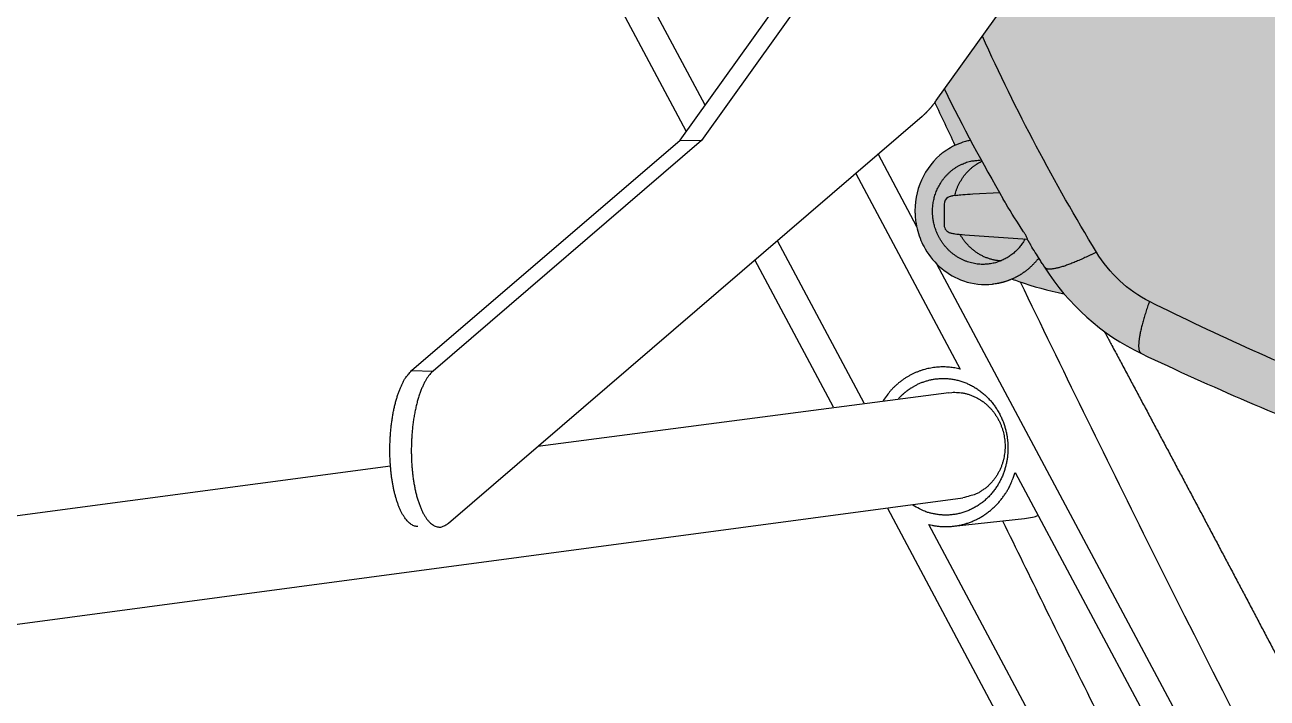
# Model space of a CAD drawing. Header units: millimetres. Extents: x 8076 to 10926, y 4783 to 8520.
# Drawn here: x 10153.1 to 10240.4, y 7176.2 to 7223.5 of the extents above; entities that cross this region are included whole.
import ezdxf

# ---------------------------------------------------------------- set-up
doc = ezdxf.new("R2010")
doc.units = ezdxf.units.MM

# ---------------------------------------------------------------- blocks, each defined once
blk = doc.blocks.new('149221')
at = {"linetype": 'Continuous', "true_color": 0xffa200}
h = blk.add_hatch(color=40, dxfattribs=at)
h.dxf.hatch_style = 1
edge = h.paths.add_edge_path()
edge.add_spline(control_points=[(334.23, -48.05), (334.389, -46.956), (334.845, -43.89), (335.35, -39.838), (337.006, -36.654), (337.938, -35.421), (338.324, -34.912)], knot_values=[0, 0, 0, 0, 3.316296, 9.331221, 12.051584, 13.967111, 13.967111, 13.967111, 13.967111], degree=3, periodic=0)
edge.add_line((338.324, -34.912), (341.494, -35.3))
edge.add_line((341.494, -35.3), (348.525, -36.156))
edge.add_line((348.525, -36.156), (354.696, -36.903))
edge.add_line((354.696, -36.903), (356.527, -37.124))
edge.add_line((356.527, -37.124), (359.064, -37.429))
edge.add_line((359.064, -37.429), (360.358, -37.58))
edge.add_line((360.358, -37.58), (366.586, -38.329))
edge.add_line((366.586, -38.329), (371.707, -38.939))
edge.add_line((371.707, -38.939), (378.772, -39.776))
edge.add_line((378.772, -39.776), (416.636, -44.167))
edge.add_line((416.636, -44.167), (424.659, -45.078))
edge.add_line((424.659, -45.078), (426.281, -45.161))
edge.add_line((426.281, -45.161), (427.838, -45.027))
edge.add_line((427.838, -45.027), (428.916, -44.81))
edge.add_line((428.916, -44.81), (437.564, -43.667))
edge.add_spline(control_points=[(437.563, -43.667), (439.189, -43.214), (441.154, -42.241), (443.346, -40.252), (444.437, -38.928), (445.074, -37.817), (445.287, -37.445)], knot_values=[0, 0, 0, 0, 5.064414, 6.325763, 8.876672, 10.163592, 10.163592, 10.163592, 10.163592], degree=3, periodic=0)
edge.add_line((445.296, -37.43), (441.211, -37.971))
edge.add_line((441.211, -37.971), (436.254, -38.626))
edge.add_spline(control_points=[(436.254, -38.626), (436.016, -38.667), (435.494, -38.75), (434.254, -38.654), (432.869, -37.837), (432.016, -36.57), (431.681, -35.331), (431.737, -34.122), (432.136, -33.085), (432.61, -32.467), (433.048, -32.021), (433.491, -31.696), (433.978, -31.451), (434.335, -31.319), (434.598, -31.257), (434.754, -31.22), (434.867, -31.204), (434.904, -31.199)], knot_values=[0, 0, 0, 0, 0.459492, 1.579479, 3.677085, 5.002253, 6.076581, 7.478588, 8.557654, 9.354811, 9.798094, 10.431077, 10.991979, 11.42801, 11.569921, 11.800419, 11.911282, 11.911282, 11.911282, 11.911282], degree=3, periodic=0)
edge.add_line((434.899, -31.2), (437.306, -30.88))
edge.add_line((437.306, -30.88), (439.591, -30.576))
edge.add_line((439.591, -30.576), (439.81, -28.317))
edge.add_line((439.81, -28.317), (440.375, -21.536))
edge.add_line((440.375, -21.536), (440.458, -20.359))
edge.add_line((440.458, -20.359), (440.541, -19.121))
edge.add_line((440.541, -19.121), (448.837, -20.177))
edge.add_spline(control_points=[(448.837, -20.177), (449.335, -16.168), (450.461, -4.372), (450.539, 11.311), (449.321, 22.831), (448.924, 26.585)], knot_values=[0, 0, 0, 0, 12.116371, 35.543181, 46.865157, 46.865157, 46.865157, 46.865157], degree=3, periodic=0)
edge.add_line((448.924, 26.585), (440.358, 25.81))
edge.add_line((440.358, 25.81), (440.279, 26.868))
edge.add_line((440.279, 26.868), (440.148, 28.529))
edge.add_line((440.148, 28.529), (437.236, 28.142))
edge.add_line((437.236, 28.142), (436.039, 27.984))
edge.add_spline(control_points=[(436.039, 27.984), (435.887, 27.957), (435.364, 27.891), (434.124, 27.987), (432.739, 28.803), (431.886, 30.07), (431.551, 31.309), (431.607, 32.519), (432.006, 33.555), (432.48, 34.173), (432.917, 34.62), (433.361, 34.945), (433.847, 35.189), (434.205, 35.321), (434.467, 35.383), (434.624, 35.42), (434.737, 35.436), (434.773, 35.441)], knot_values=[0, 0, 0, 0, 0.459492, 1.579479, 3.677085, 5.002253, 6.076581, 7.478588, 8.557654, 9.354811, 9.798094, 10.431077, 10.991979, 11.42801, 11.569921, 11.800419, 11.911282, 11.911282, 11.911282, 11.911282], degree=3, periodic=0)
edge.add_line((434.773, 35.441), (437.191, 35.763))
edge.add_line((437.191, 35.763), (439.446, 36.063))
edge.add_spline(control_points=[(439.446, 36.063), (439.36, 36.904), (439.215, 38.138), (439.085, 39.426), (438.987, 40.065), (438.94, 40.376), (438.983, 40.681), (439.022, 40.796), (439.062, 40.854), (439.079, 40.87), (439.096, 40.887), (439.117, 40.9), (439.139, 40.907), (439.148, 40.91)], knot_values=[0, 0, 0, 0, 2.538509, 3.728894, 3.878974, 4.480976, 4.655309, 4.801837, 4.838762, 4.865516, 4.870649, 4.910876, 4.939036, 4.939036, 4.939036, 4.939036], degree=3, periodic=0)
edge.add_line((439.148, 40.91), (440.319, 41.19))
edge.add_line((440.319, 41.19), (441.937, 41.337))
edge.add_line((441.937, 41.337), (446.367, 41.737))
edge.add_spline(control_points=[(446.367, 41.737), (446.237, 42.2), (445.76, 43.815), (444.406, 46.288), (441.77, 49.151), (438.724, 50.856), (435.999, 51.453), (434.588, 51.508), (432.75, 51.468), (430.969, 51.482), (429.392, 51.407), (428.978, 51.387)], knot_values=[0, 0, 0, 0, 1.440982, 5.047979, 8.330405, 13.027428, 15.226579, 16.64694, 17.251758, 20.7426, 21.987384, 21.987384, 21.987384, 21.987384], degree=3, periodic=0)
edge.add_line((428.978, 51.387), (396.458, 48.446))
edge.add_line((396.458, 48.446), (382.008, 47.139))
edge.add_line((382.008, 47.139), (373.756, 46.392))
edge.add_line((373.756, 46.392), (363.038, 45.422))
edge.add_line((363.038, 45.422), (349.65, 44.211))
edge.add_line((349.65, 44.211), (334.14, 42.808))
edge.add_line((334.14, 42.808), (332.509, 42.661))
edge.add_line((332.509, 42.661), (319.779, 41.508))
edge.add_line((319.779, 41.508), (301.534, 39.858))
edge.add_line((301.534, 39.858), (284.66, 38.331))
edge.add_line((284.66, 38.331), (282.872, 37.878))
edge.add_line((282.872, 37.878), (275.797, 36.085))
edge.add_line((275.797, 36.085), (273.499, 35.502))
edge.add_line((273.499, 35.502), (273.283, 35.447))
edge.add_line((273.283, 35.447), (272.997, 35.418))
edge.add_line((272.997, 35.418), (272.713, 35.383))
edge.add_line((272.713, 35.383), (275.958, 31.732))
edge.add_line((275.958, 31.732), (277.835, 29.62))
edge.add_line((277.835, 29.62), (280.177, 26.986))
edge.add_line((280.177, 26.986), (284.356, 22.253))
edge.add_line((284.356, 22.253), (284.79, 21.469))
edge.add_line((284.79, 21.469), (285.121, 20.593))
edge.add_line((285.121, 20.593), (285.547, 18.72))
edge.add_line((285.547, 18.72), (285.662, 17.821))
edge.add_line((285.662, 17.821), (285.757, 16.03))
edge.add_line((285.757, 16.03), (285.763, 13.209))
edge.add_line((285.763, 13.209), (284.267, 13.01))
edge.add_line((284.267, 13.01), (284.275, 9.019))
edge.add_line((284.275, 9.019), (288.099, 9.528))
edge.add_line((288.099, 9.528), (291.922, 10.036))
edge.add_line((291.922, 10.036), (289.956, 8.857))
edge.add_line((289.956, 8.857), (289.691, 8.577))
edge.add_line((289.691, 8.577), (289.596, 8.203))
edge.add_line((289.596, 8.203), (289.579, 5.869))
edge.add_line((289.579, 5.869), (289.585, 1.554))
edge.add_line((289.585, 1.554), (289.605, -0.427))
edge.add_line((289.605, -0.427), (289.702, -0.805))
edge.add_line((289.702, -0.805), (289.967, -1.092))
edge.add_line((289.967, -1.092), (291.278, -1.917))
edge.add_line((291.278, -1.917), (284.299, -2.845))
edge.add_line((284.299, -2.845), (284.306, -6.608))
edge.add_line((284.306, -6.608), (285.803, -6.636))
edge.add_line((285.803, -6.636), (285.696, -7.699))
edge.add_line((285.696, -7.699), (285.699, -8.975))
edge.add_line((285.699, -8.975), (285.704, -11.432))
edge.add_line((285.704, -11.432), (285.38, -13.443))
edge.add_line((285.38, -13.443), (285.012, -14.75))
edge.add_line((285.012, -14.75), (284.762, -15.392))
edge.add_line((284.762, -15.392), (284.389, -16.12))
edge.add_line((284.389, -16.12), (283.697, -17.108))
edge.add_line((283.697, -17.108), (281.128, -20.698))
edge.add_line((281.128, -20.698), (276.178, -27.614))
edge.add_line((276.178, -27.614), (273.503, -31.352))
edge.add_line((273.503, -31.352), (272.842, -32.273))
edge.add_line((272.842, -32.273), (274.267, -35.291))
edge.add_spline(control_points=[(274.267, -35.291), (273.628, -35.713), (272.039, -36.763), (271.321, -39.153), (271.586, -41.646), (272.94, -44.25), (275.933, -45.323), (277.745, -44.908), (278.181, -44.718), (278.267, -44.685)], knot_values=[0, 0, 0, 0, 2.259943, 5.619258, 6.713979, 9.794593, 13.883833, 15.038003, 15.312139, 15.312139, 15.312139, 15.312139], degree=3, periodic=0)
edge.add_line((278.267, -44.685), (280.069, -45.273))
edge.add_line((280.069, -45.273), (281.913, -45.716))
edge.add_line((281.913, -45.716), (283.526, -47.37))
edge.add_line((283.526, -47.37), (285.338, -48.775))
edge.add_line((285.338, -48.775), (287.354, -49.921))
edge.add_line((287.354, -49.921), (294.801, -53.288))
edge.add_line((294.801, -53.288), (302.375, -56.363))
edge.add_line((302.375, -56.363), (307.551, -58.277))
edge.add_line((307.551, -58.277), (309.056, -58.665))
edge.add_line((309.056, -58.665), (310.606, -58.781))
edge.add_line((310.606, -58.781), (310.982, -58.766))
edge.add_line((310.982, -58.766), (312.319, -58.745))
edge.add_line((312.319, -58.745), (312.966, -58.735))
edge.add_line((312.966, -58.735), (315.112, -58.702))
edge.add_line((315.112, -58.702), (316.253, -58.684))
edge.add_line((316.253, -58.684), (317.573, -58.663))
edge.add_line((317.573, -58.663), (318.778, -58.645))
edge.add_line((318.778, -58.645), (319.223, -58.611))
edge.add_line((319.223, -58.611), (319.951, -58.506))
edge.add_line((319.951, -58.506), (321.024, -58.201))
edge.add_spline(control_points=[(321.024, -58.201), (322.599, -57.816), (324.878, -57.193), (328.113, -56.498), (330.571, -55.462), (332.257, -53.746), (333.489, -51.751), (334.108, -49.926), (334.2, -48.515), (334.23, -48.05)], knot_values=[0, 0, 0, 0, 4.863787, 7.08245, 9.93457, 12.717024, 14.126276, 16.967024, 18.364566, 18.364566, 18.364566, 18.364566], degree=3, periodic=0)
edge = h.paths.add_edge_path(flags=16)
edge.add_spline(control_points=[(316, -23.379), (315.837, -23.401), (315.326, -23.474), (314.089, -23.433), (312.746, -22.738), (311.796, -21.332), (311.357, -20.247), (311.352, -18.863), (311.895, -17.768), (312.327, -17.106), (312.833, -16.686), (313.297, -16.376), (313.796, -16.141), (314.127, -16.033), (314.423, -15.962), (314.585, -15.94), (314.699, -15.929), (314.735, -15.924)], knot_values=[0, 0, 0, 0, 0.459492, 1.579479, 3.677085, 5.002253, 6.076581, 7.478588, 8.557654, 9.354811, 9.798094, 10.431077, 10.991979, 11.42801, 11.569921, 11.800419, 11.911282, 11.911282, 11.911282, 11.911282], degree=3, periodic=0)
edge.add_line((314.735, -15.924), (329.81, -13.917))
edge.add_spline(control_points=[(329.81, -13.917), (329.982, -13.772), (330.321, -13.487), (330.903, -13.156), (331.548, -12.897), (332.188, -12.758), (332.819, -12.711), (333.454, -12.75), (334.088, -12.898), (334.79, -13.192), (335.443, -13.642), (336.342, -14.543), (336.958, -15.878), (337.054, -17.396), (336.889, -18.642), (336.381, -19.731), (335.668, -20.706), (334.741, -21.441), (333.686, -21.927), (332.534, -22.102), (331.37, -21.972), (330.674, -21.634), (330.341, -21.473)], knot_values=[0, 0, 0, 0, 0.673401, 1.325552, 1.998362, 2.753695, 3.278628, 3.891621, 4.655983, 5.21823, 6.167649, 7.013448, 9.020712, 10.38987, 11.545293, 12.751228, 13.951417, 15.141404, 16.258242, 17.397534, 18.59906, 19.704611, 19.704611, 19.704611, 19.704611], degree=3, periodic=0)
edge.add_line((330.341, -21.473), (326.306, -22.009))
edge.add_line((326.306, -22.009), (318.663, -23.025))
edge.add_line((318.663, -23.025), (316.504, -23.312))
edge.add_line((316.504, -23.312), (316, -23.379))
h.paths.add_polyline_path([(317.098, 4.313, -1), (324.809, 4.313, -1)], flags=16)
edge = h.paths.add_edge_path(flags=16)
edge.add_spline(control_points=[(316.381, 17.164), (316.218, 17.142), (315.706, 17.069), (314.47, 17.11), (313.126, 17.805), (312.176, 19.212), (311.738, 20.297), (311.732, 21.68), (312.275, 22.775), (312.707, 23.437), (313.213, 23.857), (313.678, 24.167), (314.176, 24.402), (314.507, 24.51), (314.803, 24.581), (314.966, 24.604), (315.079, 24.614), (315.116, 24.619)], knot_values=[0, 0, 0, 0, 0.459492, 1.579479, 3.677085, 5.002253, 6.076581, 7.478588, 8.557654, 9.354811, 9.798094, 10.431077, 10.991979, 11.42801, 11.569921, 11.800419, 11.911282, 11.911282, 11.911282, 11.911282], degree=3, periodic=0)
edge.add_line((315.116, 24.619), (330.191, 26.627))
edge.add_spline(control_points=[(330.191, 26.627), (330.363, 26.771), (330.701, 27.057), (331.283, 27.388), (331.929, 27.646), (332.569, 27.785), (333.199, 27.832), (333.834, 27.793), (334.468, 27.646), (335.17, 27.351), (335.824, 26.902), (336.723, 26.001), (337.338, 24.665), (337.434, 23.147), (337.269, 21.901), (336.761, 20.813), (336.048, 19.837), (335.121, 19.103), (334.066, 18.617), (332.915, 18.441), (331.75, 18.572), (331.055, 18.909), (330.721, 19.071)], knot_values=[0, 0, 0, 0, 0.673401, 1.325552, 1.998362, 2.753695, 3.278628, 3.891621, 4.655983, 5.21823, 6.167649, 7.013448, 9.020712, 10.38987, 11.545293, 12.751228, 13.951417, 15.141404, 16.258242, 17.397534, 18.59906, 19.704611, 19.704611, 19.704611, 19.704611], degree=3, periodic=0)
edge.add_line((330.721, 19.071), (326.687, 18.534))
edge.add_line((326.687, 18.534), (319.044, 17.518))
edge.add_line((319.044, 17.518), (316.884, 17.231))
edge.add_line((316.884, 17.231), (316.381, 17.164))
h.paths.add_polyline_path([(427.224, 2.182, -1), (435.129, 2.182, -1)], flags=16)
at = {"linetype": 'Continuous'}
for p, q in [((254.922, -34.917), (277.618, -3.204)), ((279.124, -3.232), (256.427, -34.945)), ((256.68, -32.461), (245.718, -11.928)), ((272.935, -32.147), (284.211, -16.392)), ((255.365, -34.298), (246.147, -17.032)), ((238.654, -61.839), (271.957, -33.242)), ((236.053, -51.119), (254.922, -34.917)), ((254.922, -34.917), (256.427, -34.945)), ((256.427, -34.945), (237.559, -51.147)), ((268.847, -35.912), (271.555, -40.984)), ((267.274, -37.264), (274.613, -51.012)), ((274.077, -38.851), (274.077, -38.851)), ((274.367, -38.815), (274.125, -38.847)), ((277.398, -38.634), (275.499, -38.731)), ((273.493, -39.413), (273.496, -40.899)), ((274.956, -41.574), (279.351, -41.878)), ((267.863, -53.408), (261.768, -41.991)), ((265.72, -53.693), (260.194, -43.343)), ((272.955, -43.605), (355.54, -198.296)), ((236.053, -51.119), (237.559, -51.147)), ((273.819, -52.671), (244.919, -56.459)), ((234.569, -57.835), (185.841, -64.314)), ((278.488, -58.269), (289.646, -79.169)), ((189.643, -71.435), (274.802, -60.058)), ((292.414, -103.695), (269.522, -60.814)), ((283.57, -82.83), (272.412, -61.929)), ((274.14, -62.05), (279.147, -61.503))]:
    blk.add_line(p, q, dxfattribs=at)
for points in [[(271.957, -33.242), (271.991, -33.213, 0.002403), (272.024, -33.184, 0.00237), (272.058, -33.153, 0.002336), (272.091, -33.123, 0.002307), (272.124, -33.092, 0.002275), (272.158, -33.06, 0.002246), (272.191, -33.028, 0.002215), (272.224, -32.995, 0.002186), (272.257, -32.962, 0.002156), (272.29, -32.928, 0.002128), (272.323, -32.894, 0.002098), (272.356, -32.859, 0.00207), (272.389, -32.824, 0.002043), (272.421, -32.788, 0.002019), (272.454, -32.752, 0.001987), (272.487, -32.715, 0.001949), (272.519, -32.677, 0.001939), (272.552, -32.64, 0.001952), (272.584, -32.601, 0.001871), (272.617, -32.563, 0.001725), (272.649, -32.524, 0.001879), (272.681, -32.483, 0.002206), (272.714, -32.442, 0.00165), (272.745, -32.402, 0.000564), (272.773, -32.366, 0.00229), (272.809, -32.319, 0.00384), (272.864, -32.245, 0.001837), (272.935, -32.147, 0.000964)], [(272.677, -39.934), (272.679, -39.779, -0.011124), (272.689, -39.621, -0.010373), (272.705, -39.459, -0.010217), (272.729, -39.296, -0.010808), (272.76, -39.13, -0.011112), (272.8, -38.962, -0.011361), (272.848, -38.794, -0.011551), (272.905, -38.625, -0.011885), (272.971, -38.457, -0.012106), (273.047, -38.289, -0.01241), (273.131, -38.124, -0.012616), (273.225, -37.962, -0.012899), (273.329, -37.803, -0.013106), (273.442, -37.648, -0.013388), (273.564, -37.499, -0.013538), (273.695, -37.355, -0.013686), (273.834, -37.219, -0.013944), (273.981, -37.09, -0.014372), (274.136, -36.97, -0.014129), (274.296, -36.858, -0.013398), (274.462, -36.757, -0.014694), (274.635, -36.665, -0.017324), (274.818, -36.583, -0.01352), (274.992, -36.513, -0.005455), (275.152, -36.455, -0.018359), (275.36, -36.405, -0.031291), (275.68, -36.36, -0.015759), (276.099, -36.319, -0.008474)], [(274.246, -38.831, -0.010362), (274.272, -38.705, -0.019824), (274.289, -38.64, -0.001086), (274.341, -38.473, -0.008073), (274.349, -38.45, -0.005409), (274.387, -38.345, -0.006662), (274.42, -38.261, -0.007095), (274.46, -38.168, -0.006835), (274.503, -38.072, -0.00729), (274.548, -37.98, -0.007038), (274.598, -37.886, -0.007424), (274.649, -37.796, -0.007168), (274.705, -37.704, -0.007545), (274.762, -37.615, -0.007349), (274.823, -37.526, -0.007702), (274.886, -37.44, -0.007478), (274.954, -37.354, -0.007801), (275.023, -37.271, -0.007646), (275.095, -37.189, -0.007935), (275.17, -37.11, -0.007765), (275.248, -37.032, -0.008005), (275.328, -36.957, -0.00791), (275.411, -36.884, -0.008089), (275.486, -36.823, -0.006376), (275.583, -36.747, -0.009717), (275.596, -36.738, -0.000761), (275.764, -36.621, -0.023629), (275.916, -36.527, -0.016244), (276.147, -36.407, -0.004714)], [(274.125, -38.847), (274.123, -38.847, 0.000818), (274.122, -38.847, 0.000814), (274.12, -38.847, 0.000813), (274.119, -38.847, 0.000815), (274.117, -38.847, 0.000816), (274.115, -38.847, 0.000817), (274.114, -38.847, 0.000818), (274.112, -38.847, 0.000819), (274.111, -38.847, 0.000819), (274.109, -38.848, 0.000821), (274.107, -38.848, 0.000821), (274.106, -38.848, 0.000822), (274.104, -38.848, 0.000823), (274.103, -38.848, 0.000825), (274.101, -38.848, 0.000824), (274.099, -38.848, 0.00082), (274.098, -38.848, 0.000827), (274.096, -38.849, 0.000846), (274.095, -38.849, 0.000822), (274.093, -38.849, 0.000767), (274.091, -38.849, 0.000849), (274.09, -38.849, 0.001015), (274.088, -38.849, 0.000768), (274.086, -38.85, 0.000259), (274.085, -38.85, 0.00109), (274.083, -38.85, 0.001878), (274.08, -38.85, 0.000915), (274.077, -38.851, 0.000483)], [(279.19, -41.867, -0.013477), (279.065, -42.08, -0.024053), (278.986, -42.194, -0.002374), (278.793, -42.443, -0.013543), (278.757, -42.486, -0.012226), (278.633, -42.622, -0.01318), (278.512, -42.741, -0.011757), (278.38, -42.858, -0.012747), (278.254, -42.96, -0.011366), (278.121, -43.057, -0.011933), (277.991, -43.143, -0.011468), (277.858, -43.223, -0.011258), (277.719, -43.297, -0.012551), (277.577, -43.364, -0.011636), (277.421, -43.43, -0.013382), (277.268, -43.485, -0.012277), (277.098, -43.536, -0.013948), (276.933, -43.577, -0.012883), (276.752, -43.612, -0.014419), (276.575, -43.635, -0.013501), (276.386, -43.65, -0.014785), (276.201, -43.654, -0.013943), (276.006, -43.647, -0.014974), (275.815, -43.629, -0.014361), (275.617, -43.599, -0.015145), (275.424, -43.557, -0.014669), (275.228, -43.503, -0.01509), (275.036, -43.437, -0.014843), (274.845, -43.358, -0.01493), (274.659, -43.268, -0.014873), (274.477, -43.167, -0.014661), (274.3, -43.054, -0.014833), (274.132, -42.932, -0.014309), (273.969, -42.798, -0.014628), (273.817, -42.658, -0.01385), (273.67, -42.506, -0.01438), (273.537, -42.352, -0.013397), (273.409, -42.187, -0.014047), (273.295, -42.022, -0.012847), (273.188, -41.846, -0.013624), (273.095, -41.675, -0.012308), (273.008, -41.493, -0.01319), (272.936, -41.319, -0.011782), (272.877, -41.152, -0.010446), (272.818, -40.961, -0.013501), (272.808, -40.923, -0.001634), (272.737, -40.608, -0.031978), (272.695, -40.336, -0.021889), (272.677, -39.934, -0.007067)], [(273.496, -40.899), (273.496, -40.899, 0.000011), (273.496, -40.899, 0.000011), (273.496, -40.899, 0.000011), (273.496, -40.899, 0.000011), (273.496, -40.899, 0.000011), (273.496, -40.899, 0.000011), (273.496, -40.899, 0.000011), (273.496, -40.899, 0.000011), (273.496, -40.899, 0.000011), (273.496, -40.899, 0.000011), (273.496, -40.899, 0.000011), (273.496, -40.899, 0.000011), (273.496, -40.899, 0.000011), (273.496, -40.899, 0.000011), (273.496, -40.899, 0.000011), (273.496, -40.899, 0.000011), (273.496, -40.899, 0.000011), (273.496, -40.899, 0.000011), (273.496, -40.899, 0.000011), (273.496, -40.899, 0.000011), (273.496, -40.899, 0.000011), (273.496, -40.899, 0.000011), (273.496, -40.899, 0.000011), (273.496, -40.899, 0.000011), (273.496, -40.899, 0.000011), (273.496, -40.899, 0.000011), (273.496, -40.899, 0.000011), (273.496, -40.899, 0.000011), (273.496, -40.899, 0.000011), (273.496, -40.899, 0.00001), (273.496, -40.899, 0.000011), (273.496, -40.899, 0.000014), (273.496, -40.899, 0.00001), (273.496, -40.899, 0.000004), (273.496, -40.899, 0.000014), (273.496, -40.899, 0.000025), (273.496, -40.899, 0.000012), (273.496, -40.899, 0.000006)], [(277.467, -43.411), (277.355, -43.402, -0.008632), (277.243, -43.389, -0.008452), (277.13, -43.372, -0.008383), (277.017, -43.35, -0.008501), (276.904, -43.325, -0.008545), (276.791, -43.296, -0.00856), (276.679, -43.263, -0.008559), (276.567, -43.225, -0.008584), (276.456, -43.184, -0.008584), (276.346, -43.139, -0.00859), (276.238, -43.089, -0.008575), (276.13, -43.036, -0.008564), (276.024, -42.979, -0.008548), (275.92, -42.918, -0.00854), (275.818, -42.853, -0.008492), (275.718, -42.785, -0.008412), (275.621, -42.714, -0.00844), (275.526, -42.639, -0.008547), (275.433, -42.561, -0.008285), (275.343, -42.48, -0.007733), (275.257, -42.397, -0.008408), (275.172, -42.31, -0.009827), (275.089, -42.218, -0.007552), (275.013, -42.131, -0.002902), (274.946, -42.05, -0.010267), (274.868, -41.943, -0.017369), (274.757, -41.773, -0.008625), (274.617, -41.547, -0.004633)], [(279.317, -41.876, 0.000088), (279.326, -41.89, 0.000176), (279.33, -41.897, 0.000022), (279.343, -41.919, -0.000376), (279.35, -41.93, 0.000634), (279.356, -41.941, 0.000104), (279.363, -41.951, -0.000073), (279.37, -41.962, -0.000018), (279.376, -41.973, 0.000182), (279.383, -41.984, 0.000021), (279.396, -42.005, 0.000021), (279.409, -42.027, 0.000045), (279.414, -42.034, 0.000023), (279.422, -42.049, 0.000023), (279.431, -42.063, 0.000045), (279.436, -42.07, 0.00002), (279.449, -42.092, 0.00002), (279.462, -42.113, 0.000045), (279.467, -42.121, 0.000023), (279.475, -42.135, 0.000023), (279.482, -42.146, 0.000023), (279.489, -42.157, 0.000023), (279.498, -42.171, 0.000045), (279.502, -42.178, 0.00002), (279.515, -42.2, 0.000018), (279.528, -42.221, 0.000045), (279.532, -42.228, 0.000018), (279.542, -42.243, 0.000006), (279.555, -42.265, 0.000068), (279.566, -42.282, 0.000045), (279.582, -42.308, 0.000011)], [(284.202, -42.792), (284.02, -42.883, -0.001838), (283.839, -42.972, -0.001855), (283.659, -43.058, -0.001921), (283.481, -43.142, -0.002057), (283.305, -43.223, -0.002189), (283.131, -43.302, -0.002325), (282.961, -43.376, -0.002478), (282.793, -43.448, -0.00266), (282.629, -43.516, -0.002864), (282.469, -43.58, -0.003095), (282.313, -43.639, -0.003361), (282.162, -43.695, -0.003666), (282.016, -43.746, -0.004028), (281.876, -43.793, -0.004451), (281.741, -43.835, -0.00494), (281.612, -43.872, -0.005484), (281.489, -43.905, -0.006241), (281.373, -43.932, -0.007224), (281.263, -43.954, -0.008101), (281.161, -43.971, -0.008719), (281.066, -43.983, -0.011151), (280.978, -43.99, -0.015887), (280.897, -43.99, -0.015064), (280.825, -43.987, -0.006306), (280.764, -43.982, -0.026355), (280.703, -43.965, -0.067261), (280.631, -43.923, -0.046389), (280.551, -43.861, -0.027965)], [(280.146, -43.201), (280.094, -43.268, -0.004106), (280.042, -43.333, -0.004201), (279.988, -43.397, -0.004226), (279.935, -43.459, -0.004171), (279.88, -43.52, -0.004149), (279.825, -43.58, -0.00413), (279.769, -43.638, -0.004118), (279.713, -43.695, -0.004089), (279.657, -43.751, -0.004073), (279.6, -43.805, -0.004045), (279.542, -43.858, -0.004029), (279.484, -43.91, -0.004), (279.426, -43.96, -0.003984), (279.367, -44.009, -0.003953), (279.309, -44.057, -0.003937), (279.249, -44.103, -0.003906), (279.19, -44.148, -0.003888), (279.131, -44.192, -0.003854), (279.071, -44.234, -0.003839), (279.011, -44.275, -0.003812), (278.951, -44.315, -0.003784), (278.891, -44.354, -0.00374), (278.831, -44.391, -0.003743), (278.771, -44.427, -0.003711), (278.71, -44.462, -0.003714), (278.649, -44.497, -0.003756), (278.586, -44.531, -0.003764), (278.523, -44.564, -0.003814), (278.458, -44.597, -0.00385), (278.392, -44.628, -0.003886), (278.326, -44.659, -0.003909), (278.258, -44.689, -0.003949), (278.19, -44.719, -0.00398), (278.121, -44.747, -0.004027), (278.05, -44.774, -0.004041), (277.979, -44.801, -0.004052), (277.907, -44.826, -0.004118), (277.833, -44.851, -0.00425), (277.759, -44.874, -0.004141), (277.684, -44.896, -0.003876), (277.609, -44.917, -0.004343), (277.532, -44.937, -0.005277), (277.452, -44.956, -0.003955), (277.376, -44.973, -0.001216), (277.307, -44.988, -0.005759), (277.217, -45.004, -0.010032), (277.076, -45.025, -0.004827), (276.891, -45.05, -0.002513)], [(280.382, -43.592), (280.386, -43.599, 0.000017), (280.39, -43.606, 0.000017), (280.394, -43.612, 0.000017), (280.399, -43.619, 0.000017), (280.403, -43.626, 0.000017), (280.407, -43.633, 0.000017), (280.411, -43.639, 0.000017), (280.416, -43.646, 0.000017), (280.42, -43.653, 0.000017), (280.424, -43.659, 0.000017), (280.428, -43.666, 0.000017), (280.432, -43.673, 0.000017), (280.437, -43.679, 0.000017), (280.441, -43.686, 0.000017), (280.445, -43.693, 0.000017), (280.449, -43.7, 0.000017), (280.454, -43.706, 0.000017), (280.458, -43.713, 0.000017), (280.462, -43.72, 0.000017), (280.466, -43.726, 0.000017), (280.471, -43.733, 0.000017), (280.475, -43.74, 0.000017), (280.479, -43.747, 0.000017), (280.483, -43.753, 0.000017), (280.488, -43.76, 0.000017), (280.492, -43.767, 0.000016), (280.496, -43.773, 0.000017), (280.5, -43.78, 0.000017), (280.505, -43.787, 0.000016), (280.509, -43.793, 0.000015), (280.513, -43.8, 0.000017), (280.517, -43.807, 0.00002), (280.522, -43.814, 0.000015), (280.526, -43.82, 0.000005), (280.529, -43.826, 0.000021), (280.534, -43.834, 0.000037), (280.542, -43.845, 0.000018), (280.551, -43.861, 0.000009)], [(287.922, -46.263), (287.855, -46.454, 0.00191), (287.79, -46.643, 0.00194), (287.727, -46.831, 0.002014), (287.667, -47.016, 0.002153), (287.61, -47.198, 0.002292), (287.556, -47.377, 0.002434), (287.505, -47.552, 0.002596), (287.456, -47.724, 0.002785), (287.411, -47.891, 0.002999), (287.37, -48.054, 0.003241), (287.332, -48.211, 0.003521), (287.298, -48.364, 0.003837), (287.267, -48.51, 0.004217), (287.241, -48.651, 0.004655), (287.218, -48.785, 0.005166), (287.199, -48.913, 0.00573), (287.184, -49.034, 0.006515), (287.174, -49.148, 0.007525), (287.167, -49.255, 0.00843), (287.165, -49.354, 0.009061), (287.166, -49.446, 0.011541), (287.172, -49.53, 0.016333), (287.183, -49.607, 0.015442), (287.195, -49.675, 0.006547), (287.208, -49.732, 0.026706), (287.234, -49.788, 0.066631), (287.284, -49.851, 0.045027), (287.356, -49.92, 0.026958)], [(284.749, -48.36, -0.000037), (285.068, -48.956, -0.000074), (285.228, -49.254, -0.000038), (285.707, -50.147, -0.000041), (285.94, -50.581, -0.000038), (286.188, -51.046, -0.000037), (286.431, -51.5, -0.000038), (286.669, -51.945, -0.00004), (286.912, -52.399, -0.000041), (287.15, -52.844, -0.000039), (287.385, -53.283, -0.000037), (287.631, -53.744, -0.000036), (287.878, -54.206, -0.000038), (288.111, -54.644, -0.00004), (288.347, -55.086, -0.000039), (288.591, -55.543, -0.000038), (288.83, -55.992, -0.000038), (289.071, -56.443, -0.000039), (289.316, -56.904, -0.000041), (289.551, -57.344, -0.000039), (289.783, -57.78, -0.000036), (290.031, -58.245, -0.000037), (290.278, -58.709, -0.000039), (290.512, -59.15, -0.000041), (290.751, -59.599, -0.000041), (290.993, -60.056, -0.000037), (291.23, -60.501, -0.000036), (291.475, -60.962, -0.000037), (291.721, -61.425, -0.000039), (291.955, -61.868, -0.000042), (292.189, -62.308, -0.000039), (292.436, -62.774, -0.000039), (292.677, -63.228, -0.000039), (292.916, -63.68, -0.00004), (293.161, -64.142, -0.000042), (293.396, -64.586, -0.000039), (293.63, -65.028, -0.000037), (293.875, -65.492, -0.000036), (294.125, -65.963, -0.000039), (294.355, -66.398, -0.00004), (294.584, -66.833, -0.000037), (294.833, -67.304, -0.000038), (295.077, -67.766, -0.000039), (295.312, -68.211, -0.000042), (295.549, -68.66, -0.000041), (295.79, -69.117, -0.000039), (296.027, -69.566, -0.000038), (296.268, -70.023, -0.000038), (296.513, -70.489, -0.00004), (296.745, -70.929, -0.00004), (296.975, -71.366, -0.000037), (297.222, -71.836, -0.000038), (297.465, -72.298, -0.000039)], [(236.496, -62.08), (236.379, -62.068, -0.039473), (236.262, -62.039, -0.037023), (236.145, -61.991, -0.033886), (236.028, -61.924, -0.031389), (235.912, -61.837, -0.027979), (235.798, -61.732, -0.024594), (235.686, -61.608, -0.021385), (235.578, -61.466, -0.018773), (235.473, -61.306, -0.016408), (235.372, -61.129, -0.014475), (235.276, -60.937, -0.0128), (235.185, -60.731, -0.011429), (235.099, -60.511, -0.010264), (235.019, -60.28, -0.009286), (234.945, -60.038, -0.00846), (234.877, -59.788, -0.007739), (234.815, -59.531, -0.007167), (234.76, -59.268, -0.006657), (234.711, -59.001, -0.006201), (234.668, -58.732, -0.005765), (234.632, -58.462, -0.005528), (234.601, -58.19, -0.005215), (234.576, -57.914, -0.005068), (234.555, -57.631, -0.005066), (234.54, -57.338, -0.004966), (234.53, -57.037, -0.005037), (234.527, -56.73, -0.005073), (234.53, -56.417, -0.005123), (234.539, -56.101, -0.005166), (234.555, -55.781, -0.005279), (234.578, -55.461, -0.005385), (234.608, -55.142, -0.005532), (234.646, -54.824, -0.005698), (234.69, -54.511, -0.005915), (234.741, -54.204, -0.006144), (234.798, -53.903, -0.006392), (234.862, -53.612, -0.006769), (234.932, -53.331, -0.007256), (235.008, -53.062, -0.007561), (235.088, -52.807, -0.00761), (235.172, -52.566, -0.008828), (235.262, -52.339, -0.011108), (235.358, -52.125, -0.009737), (235.45, -51.934, -0.004582), (235.536, -51.769, -0.014439), (235.648, -51.595, -0.029479), (235.823, -51.376, -0.018471), (236.053, -51.119, -0.011238)], [(237.559, -51.147), (237.445, -51.254, 0.024446), (237.332, -51.381, 0.020055), (237.218, -51.529, 0.017201), (237.106, -51.698, 0.015903), (236.995, -51.888, 0.014274), (236.887, -52.099, 0.012855), (236.783, -52.331, 0.011556), (236.683, -52.582, 0.010612), (236.588, -52.853, 0.009702), (236.498, -53.141, 0.008995), (236.415, -53.445, 0.008341), (236.34, -53.763, 0.00783), (236.272, -54.094, 0.007369), (236.212, -54.435, 0.006997), (236.16, -54.784, 0.006678), (236.117, -55.139, 0.006408), (236.083, -55.496, 0.0062), (236.058, -55.855, 0.006012), (236.041, -56.211, 0.005885), (236.033, -56.564, 0.005751), (236.033, -56.911, 0.005708), (236.041, -57.251, 0.00566), (236.056, -57.582, 0.005628), (236.078, -57.902, 0.005511), (236.106, -58.211, 0.005751), (236.14, -58.514, 0.005939), (236.182, -58.816, 0.006077), (236.232, -59.117, 0.006622), (236.29, -59.415, 0.007146), (236.355, -59.706, 0.007728), (236.428, -59.989, 0.008393), (236.509, -60.262, 0.009252), (236.598, -60.522, 0.010255), (236.694, -60.768, 0.011481), (236.797, -60.997, 0.012932), (236.905, -61.209, 0.014627), (237.02, -61.4, 0.016918), (237.139, -61.57, 0.019827), (237.263, -61.717, 0.022658), (237.389, -61.842, 0.024764), (237.518, -61.943, 0.030895), (237.649, -62.019, 0.041202), (237.784, -62.069, 0.037104), (237.912, -62.101, 0.017602), (238.027, -62.117, 0.052389), (238.17, -62.092, 0.085942), (238.382, -61.997, 0.038609), (238.654, -61.839, 0.01932)], [(274.613, -51.012), (274.429, -50.969, 0.010017), (274.242, -50.933, 0.009673), (274.051, -50.904, 0.009602), (273.857, -50.882, 0.00992), (273.66, -50.868, 0.010085), (273.461, -50.862, 0.010201), (273.26, -50.864, 0.010283), (273.057, -50.874, 0.010425), (272.854, -50.894, 0.010506), (272.65, -50.921, 0.010611), (272.445, -50.959, 0.010663), (272.241, -51.005, 0.010736), (272.038, -51.06, 0.010775), (271.837, -51.124, 0.010837), (271.637, -51.198, 0.01082), (271.44, -51.28, 0.010773), (271.246, -51.371, 0.010841), (271.055, -51.471, 0.011022), (270.868, -51.58, 0.010697), (270.686, -51.697, 0.010001), (270.51, -51.82, 0.010885), (270.337, -51.953, 0.012738), (270.167, -52.098, 0.009767), (270.011, -52.239, 0.003744), (269.872, -52.37, 0.013274), (269.71, -52.55, 0.022374), (269.481, -52.841, 0.011046), (269.194, -53.231, 0.005898)], [(270.284, -53.087), (270.315, -53.053, -0.002483), (270.347, -53.019, -0.002521), (270.378, -52.986, -0.002532), (270.41, -52.954, -0.002511), (270.441, -52.922, -0.002503), (270.473, -52.89, -0.002496), (270.506, -52.859, -0.002492), (270.538, -52.828, -0.002482), (270.57, -52.798, -0.002477), (270.603, -52.769, -0.002467), (270.636, -52.739, -0.002462), (270.668, -52.711, -0.00245), (270.701, -52.682, -0.002447), (270.734, -52.655, -0.00244), (270.767, -52.627, -0.002429), (270.801, -52.6, -0.002405), (270.834, -52.574, -0.002418), (270.867, -52.548, -0.002452), (270.901, -52.523, -0.002383), (270.934, -52.498, -0.002225), (270.967, -52.473, -0.002432), (271.001, -52.449, -0.002862), (271.036, -52.425, -0.002198), (271.069, -52.402, -0.000818), (271.098, -52.382, -0.003028), (271.136, -52.357, -0.005171), (271.195, -52.32, -0.002567), (271.271, -52.272, -0.00138)], [(271.271, -52.272), (271.468, -52.16, -0.014901), (271.676, -52.057, -0.01379), (271.894, -51.964, -0.013569), (272.123, -51.88, -0.014505), (272.362, -51.809, -0.014968), (272.61, -51.751, -0.015324), (272.866, -51.708, -0.01556), (273.13, -51.681, -0.015991), (273.401, -51.671, -0.016209), (273.676, -51.678, -0.016516), (273.956, -51.704, -0.016644), (274.237, -51.75, -0.016853), (274.518, -51.816, -0.016898), (274.798, -51.901, -0.016988), (275.075, -52.008, -0.016947), (275.347, -52.133, -0.01692), (275.611, -52.278, -0.016802), (275.866, -52.441, -0.016667), (276.111, -52.622, -0.016488), (276.344, -52.819, -0.016263), (276.564, -53.03, -0.016038), (276.769, -53.254, -0.015742), (276.958, -53.49, -0.015491), (277.132, -53.735, -0.015145), (277.288, -53.987, -0.014879), (277.429, -54.245, -0.0145), (277.551, -54.507, -0.014234), (277.658, -54.771, -0.013844), (277.747, -55.035, -0.013573), (277.822, -55.299, -0.013151), (277.88, -55.56, -0.012924), (277.925, -55.818, -0.01259), (277.955, -56.07, -0.012251), (277.973, -56.318, -0.011637), (277.979, -56.559, -0.011868), (277.973, -56.8, -0.011899), (277.956, -57.046, -0.011715), (277.926, -57.298, -0.012382), (277.882, -57.554, -0.012782), (277.824, -57.813, -0.013168), (277.75, -58.074, -0.013451), (277.661, -58.335, -0.013933), (277.555, -58.595, -0.014263), (277.433, -58.853, -0.01471), (277.293, -59.105, -0.015028), (277.137, -59.351, -0.015457), (276.964, -59.589, -0.015764), (276.774, -59.817, -0.016143), (276.57, -60.033, -0.016417), (276.351, -60.236, -0.016726), (276.118, -60.423, -0.016945), (275.873, -60.594, -0.017149), (275.618, -60.747, -0.017304), (275.354, -60.882, -0.017411), (275.083, -60.996, -0.017442), (274.806, -61.091, -0.01733), (274.526, -61.166, -0.017381), (274.245, -61.22, -0.017436), (273.964, -61.254, -0.016967), (273.685, -61.27, -0.015889), (273.411, -61.267, -0.016783), (273.139, -61.245, -0.018767), (272.869, -61.204, -0.014933), (272.619, -61.154, -0.007093), (272.396, -61.1, -0.018595), (272.132, -61.006, -0.030136), (271.756, -60.83, -0.015635), (271.281, -60.581, -0.008762)], [(273.819, -52.671), (274.03, -52.65, -0.017662), (274.245, -52.643, -0.016839), (274.465, -52.651, -0.016507), (274.687, -52.674, -0.017138), (274.911, -52.713, -0.017367), (275.135, -52.768, -0.017409), (275.357, -52.84, -0.017362), (275.577, -52.928, -0.017409), (275.791, -53.032, -0.017324), (276, -53.152, -0.017213), (276.2, -53.286, -0.017041), (276.392, -53.435, -0.016836), (276.573, -53.596, -0.016613), (276.743, -53.768, -0.016322), (276.901, -53.95, -0.016063), (277.046, -54.141, -0.015712), (277.178, -54.339, -0.015435), (277.296, -54.542, -0.015041), (277.4, -54.749, -0.014763), (277.49, -54.959, -0.014357), (277.567, -55.169, -0.014067), (277.631, -55.379, -0.013616), (277.682, -55.588, -0.013386), (277.721, -55.794, -0.01305), (277.748, -55.996, -0.012662), (277.766, -56.194, -0.012009), (277.773, -56.386, -0.012233), (277.771, -56.578, -0.012161), (277.759, -56.773, -0.011974), (277.737, -56.973, -0.012654), (277.704, -57.176, -0.013024), (277.659, -57.382, -0.013449), (277.602, -57.589, -0.013773), (277.532, -57.797, -0.014296), (277.448, -58.004, -0.014601), (277.351, -58.209, -0.014985), (277.24, -58.409, -0.015448), (277.115, -58.605, -0.01621), (276.976, -58.794, -0.016093), (276.825, -58.975, -0.015452), (276.663, -59.145, -0.017233), (276.485, -59.305, -0.020765), (276.292, -59.454, -0.016249), (276.102, -59.586, -0.00637), (275.925, -59.699, -0.022649), (275.686, -59.808, -0.039396), (275.306, -59.928, -0.019849), (274.802, -60.058, -0.010539)], [(272.412, -61.929), (272.644, -61.982, 0.012777), (272.882, -62.024, 0.012259), (273.124, -62.055, 0.012139), (273.371, -62.074, 0.012631), (273.622, -62.08, 0.01288), (273.876, -62.073, 0.013041), (274.131, -62.052, 0.013146), (274.388, -62.018, 0.013335), (274.645, -61.969, 0.013427), (274.901, -61.906, 0.013538), (275.155, -61.828, 0.013573), (275.406, -61.736, 0.01362), (275.653, -61.63, 0.013618), (275.896, -61.51, 0.013624), (276.132, -61.376, 0.013541), (276.361, -61.23, 0.013403), (276.582, -61.071, 0.013395), (276.795, -60.9, 0.013481), (276.998, -60.717, 0.01304), (277.191, -60.526, 0.012163), (277.373, -60.327, 0.013023), (277.545, -60.116, 0.014906), (277.707, -59.892, 0.011586), (277.852, -59.677, 0.004913), (277.978, -59.479, 0.015141), (278.112, -59.218, 0.025088), (278.284, -58.809, 0.012647), (278.488, -58.269, 0.006889)], [(279.148, -61.504), (279.148, -61.504, 0), (279.148, -61.504, 0), (279.148, -61.504, 0), (279.148, -61.504, 0), (279.148, -61.504, 0), (279.148, -61.504, 0), (279.148, -61.504, 0), (279.148, -61.504, 0), (279.148, -61.504, 0), (279.148, -61.504, 0), (279.148, -61.504, 0), (279.148, -61.504, 0), (279.148, -61.504, 0), (279.148, -61.504, 0), (279.148, -61.504, 0), (279.148, -61.504, 0), (279.148, -61.504, 0), (279.148, -61.504, 0), (279.148, -61.504, 0), (279.148, -61.504, 0), (279.148, -61.504, 0), (279.148, -61.504, 0), (279.148, -61.504, 0), (279.148, -61.504, 0), (279.148, -61.504, 0), (279.148, -61.504, 0), (279.148, -61.504, 0), (279.148, -61.504, 0), (279.148, -61.504, 0), (279.148, -61.504, 0), (279.148, -61.504, 0), (279.148, -61.504, 0), (279.148, -61.504, 0), (279.148, -61.504, 0), (279.148, -61.504, 0), (279.148, -61.504, 0), (279.148, -61.504, 0), (279.148, -61.504, 0)]]:
    blk.add_lwpolyline(points, format="xyb", dxfattribs=at)
for points in [[(284.202, -42.792), (281.238, -37.933), (278.548, -32.862), (276.18, -27.614)], [(273.505, -31.352), (274.806, -33.973), (276.189, -36.548), (277.65, -39.072)], [(274.269, -35.291), (273.793, -34.284), (273.318, -33.278), (272.844, -32.272)], [(277.826, -39.37), (277.762, -39.262), (277.701, -39.16), (277.65, -39.072)], [(279.079, -41.359), (278.645, -40.71), (278.227, -40.045), (277.826, -39.37)], [(280.211, -43.302), (279.998, -42.975), (279.788, -42.643), (279.582, -42.308)], [(280.382, -43.592), (280.326, -43.505), (280.271, -43.41), (280.211, -43.302)], [(280.551, -43.861), (282.191, -46.454), (284.58, -48.603), (287.356, -49.92)], [(302.56, -52.827), (297.607, -50.841), (292.721, -48.651), (287.922, -46.263)], [(287.356, -49.92), (292.279, -52.264), (297.293, -54.412), (302.377, -56.363)]]:
    blk.add_open_spline(points, degree=3, dxfattribs=at)
for points, knots in [([(275.348, -34.933), (275.322, -34.939), (275.295, -34.945), (275.268, -34.951), (275.233, -34.959), (275.077, -34.993), (274.527, -35.154), (272.531, -36.097), (271.419, -38.184), (271.441, -39.895)], [-0.012729, -0.012729, -0.012729, -0.012729, 0, 0, 0, 0.016468, 0.071704, 0.260503, 1, 1, 1, 1]), ([(274.077, -38.851), (274.074, -38.851), (274.067, -38.852), (274.054, -38.854), (274.034, -38.857), (274.013, -38.86), (273.975, -38.867), (273.924, -38.877), (273.672, -38.948), (273.482, -39.226), (273.493, -39.413)], [0, 0, 0, 0, 0.018419, 0.036857, 0.082508, 0.128294, 0.18305, 0.293378, 0.520457, 1, 1, 1, 1]), ([(275.499, -38.731), (275.247, -38.744), (274.772, -38.773), (274.463, -38.802), (274.367, -38.815)], [2, 2, 2, 2, 2.931197, 3.862321, 3.862321, 3.862321, 3.862321]), ([(271.441, -39.895), (271.441, -39.908), (271.441, -39.945), (271.442, -40.032), (271.451, -40.252), (271.491, -40.699), (271.665, -41.53), (272.407, -43.314), (274.318, -44.908), (276.211, -45.121), (276.891, -45.05)], [0, 0, 0, 0, 0.004501, 0.01299, 0.030171, 0.081795, 0.169308, 0.326778, 0.750723, 1, 1, 1, 1]), ([(273.496, -40.899), (273.496, -40.908), (273.498, -40.937), (273.503, -41.003), (273.537, -41.119), (273.62, -41.269), (273.823, -41.417), (273.999, -41.465), (274.291, -41.519), (274.67, -41.554), (274.956, -41.574)], [0, 0, 0, 0, 0.011953, 0.036388, 0.083595, 0.165734, 0.254844, 0.412702, 0.609972, 1, 1, 1, 1]), ([(279.351, -41.878), (279.358, -41.88), (279.357, -41.855), (279.279, -41.69), (279.167, -41.483), (279.1, -41.391), (279.079, -41.359)], [0.000044824, 0.000044824, 0.000044824, 0.000044824, 0.0002153997, 0.000531586, 0.0007433824, 0.000852063, 0.000852063, 0.000852063, 0.000852063]), ([(287.922, -46.263), (287.172, -45.889), (285.754, -44.892), (284.652, -43.529), (284.202, -42.792)], [2, 2, 2, 2, 2.499174, 3, 3, 3, 3]), ([(278.269, -44.685), (278.426, -44.744), (278.584, -44.801), (278.745, -44.857), (279.745, -45.205), (280.808, -45.492), (281.915, -45.716)], [0.0592612, 0.0592612, 0.0592612, 0.0592612, 0.0964909, 0.0964909, 0.0964909, 0.3288947, 0.3288947, 0.3288947, 0.3288947]), ([(357.124, -188.222), (348.778, -174.57), (332.451, -146.992), (309.252, -105.13), (291.616, -71.015), (281.786, -50.964), (278.86, -44.896)], [2, 2, 2, 2, 10.2234, 18.446801, 26.670201, 30.246987, 30.246987, 30.246987, 30.246987]), ([(277.598, -61.674), (278.549, -63.625), (281.661, -69.975), (284.836, -76.327), (287.064, -80.725)], [18.515849, 18.515849, 18.515849, 18.515849, 21.187934, 27.208111, 27.208111, 27.208111, 27.208111]), ([(279.148, -61.504), (279.336, -61.484), (279.524, -61.452), (279.842, -61.378), (279.975, -61.342), (280.106, -61.3)], [3.130526, 3.130526, 3.130526, 3.130526, 3.892101, 3.892101, 4.439844, 4.439844, 4.439844, 4.439844])]:
    blk.add_open_spline(points, degree=3, knots=knots, dxfattribs=at)
blk = doc.blocks.new('149221_V_ZENIT_48_10_Sin_[CAD07190026]')
at = {"linetype": 'Continuous'}
blk.add_blockref('149221', (0, 0), dxfattribs=at)

msp = doc.modelspace()

# ---------------------------------------------------------------- block references
msp.add_blockref('149221_V_ZENIT_48_10_Sin_[CAD07190026]', (9944.245, 7250.37))

doc.saveas('drawing.dxf')
